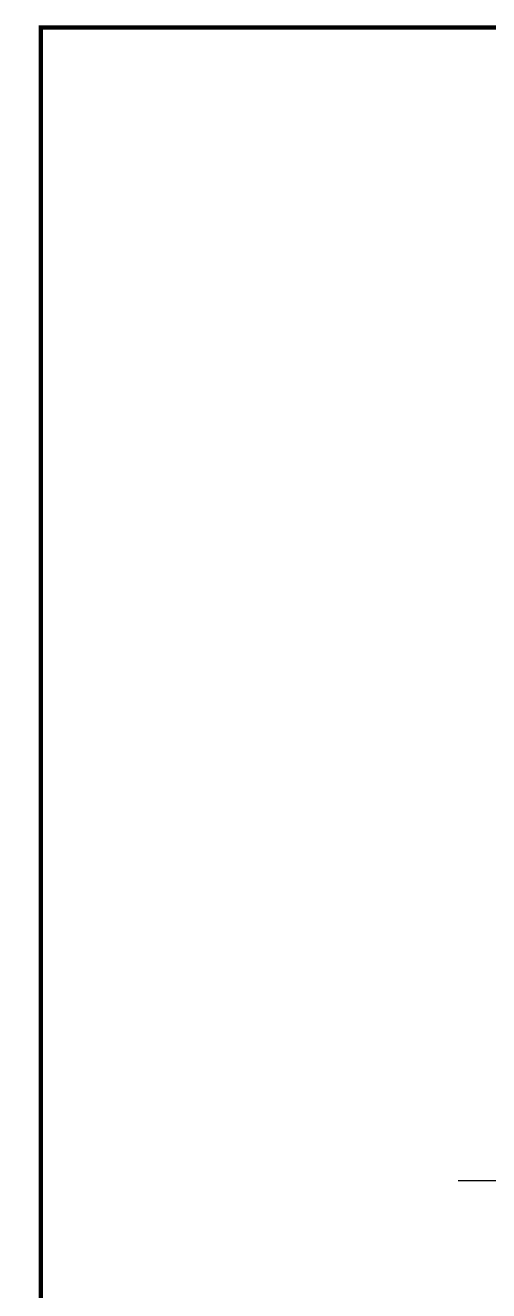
# Model space of a CAD drawing. Extents: x 2803505 to 5851001, y -1372902 to 24339.
# Drawn here: x 3328393 to 3339278, y -779351 to -749604 of the extents above; entities that cross this region are included whole.
import ezdxf
from ezdxf.xclip import XClip

# ---------------------------------------------------------------- set-up
doc = ezdxf.new("R2010")
doc.units = 0
doc.header["$LTSCALE"] = 1000
doc.header["$MEASUREMENT"] = 0
doc.header["$XCLIPFRAME"] = 2
doc.linetypes.add('DOTE', pattern=[2.42, 2, -0.2, 0.02, -0.2])
doc.layers.get('0').update_dxf_attribs({"linetype": 'CONTINUOUS'})
doc.layers.add('!!电气', color=1, linetype='CONTINUOUS')
doc.layers.add('DOTE', color=19, linetype='DOTE', lineweight=9)
doc.layers.add('图框', color=147, linetype='CONTINUOUS', lineweight=20)

# ---------------------------------------------------------------- blocks, each defined once
blk = doc.blocks.new('A$C74D73064')
at = {"layer": 'DOTE', "color": 252}
blk.add_line((196116, 26519), (-86385, 26519), dxfattribs=at)
blk = doc.blocks.new('A$C7F3A17C0')
ref = blk.add_blockref('A$C74D73064', (61886, 6791))
XClip(ref).set_block_clipping_path([(-52083.8042452353, 10173.6344749072), (1916.1826223061, 29673.6344737304)])
blk = doc.blocks.new('A$C66B635E3')
at = {"layer": '!!电气', "color": 1}
blk.add_line((-2000, 0), (121, 0), dxfattribs=at)

msp = doc.modelspace()

# ---------------------------------------------------------------- linework, layer by layer
at = {"layer": '图框', "const_width": 100}
msp.add_lwpolyline([(3409359.7, -807053.6), (3409359.7, -749653.6), (3328759.7, -749653.6), (3328759.7, -807053.6)], close=True, dxfattribs=at)

# ---------------------------------------------------------------- block references
at = {"layer": '!!电气'}
for name, p in [('A$C7F3A17C0', (3244659.7, -808053.6)), ('A$C66B635E3', (3340562.1, -776762.1))]:
    msp.add_blockref(name, p, dxfattribs=at)

doc.saveas('drawing.dxf')
